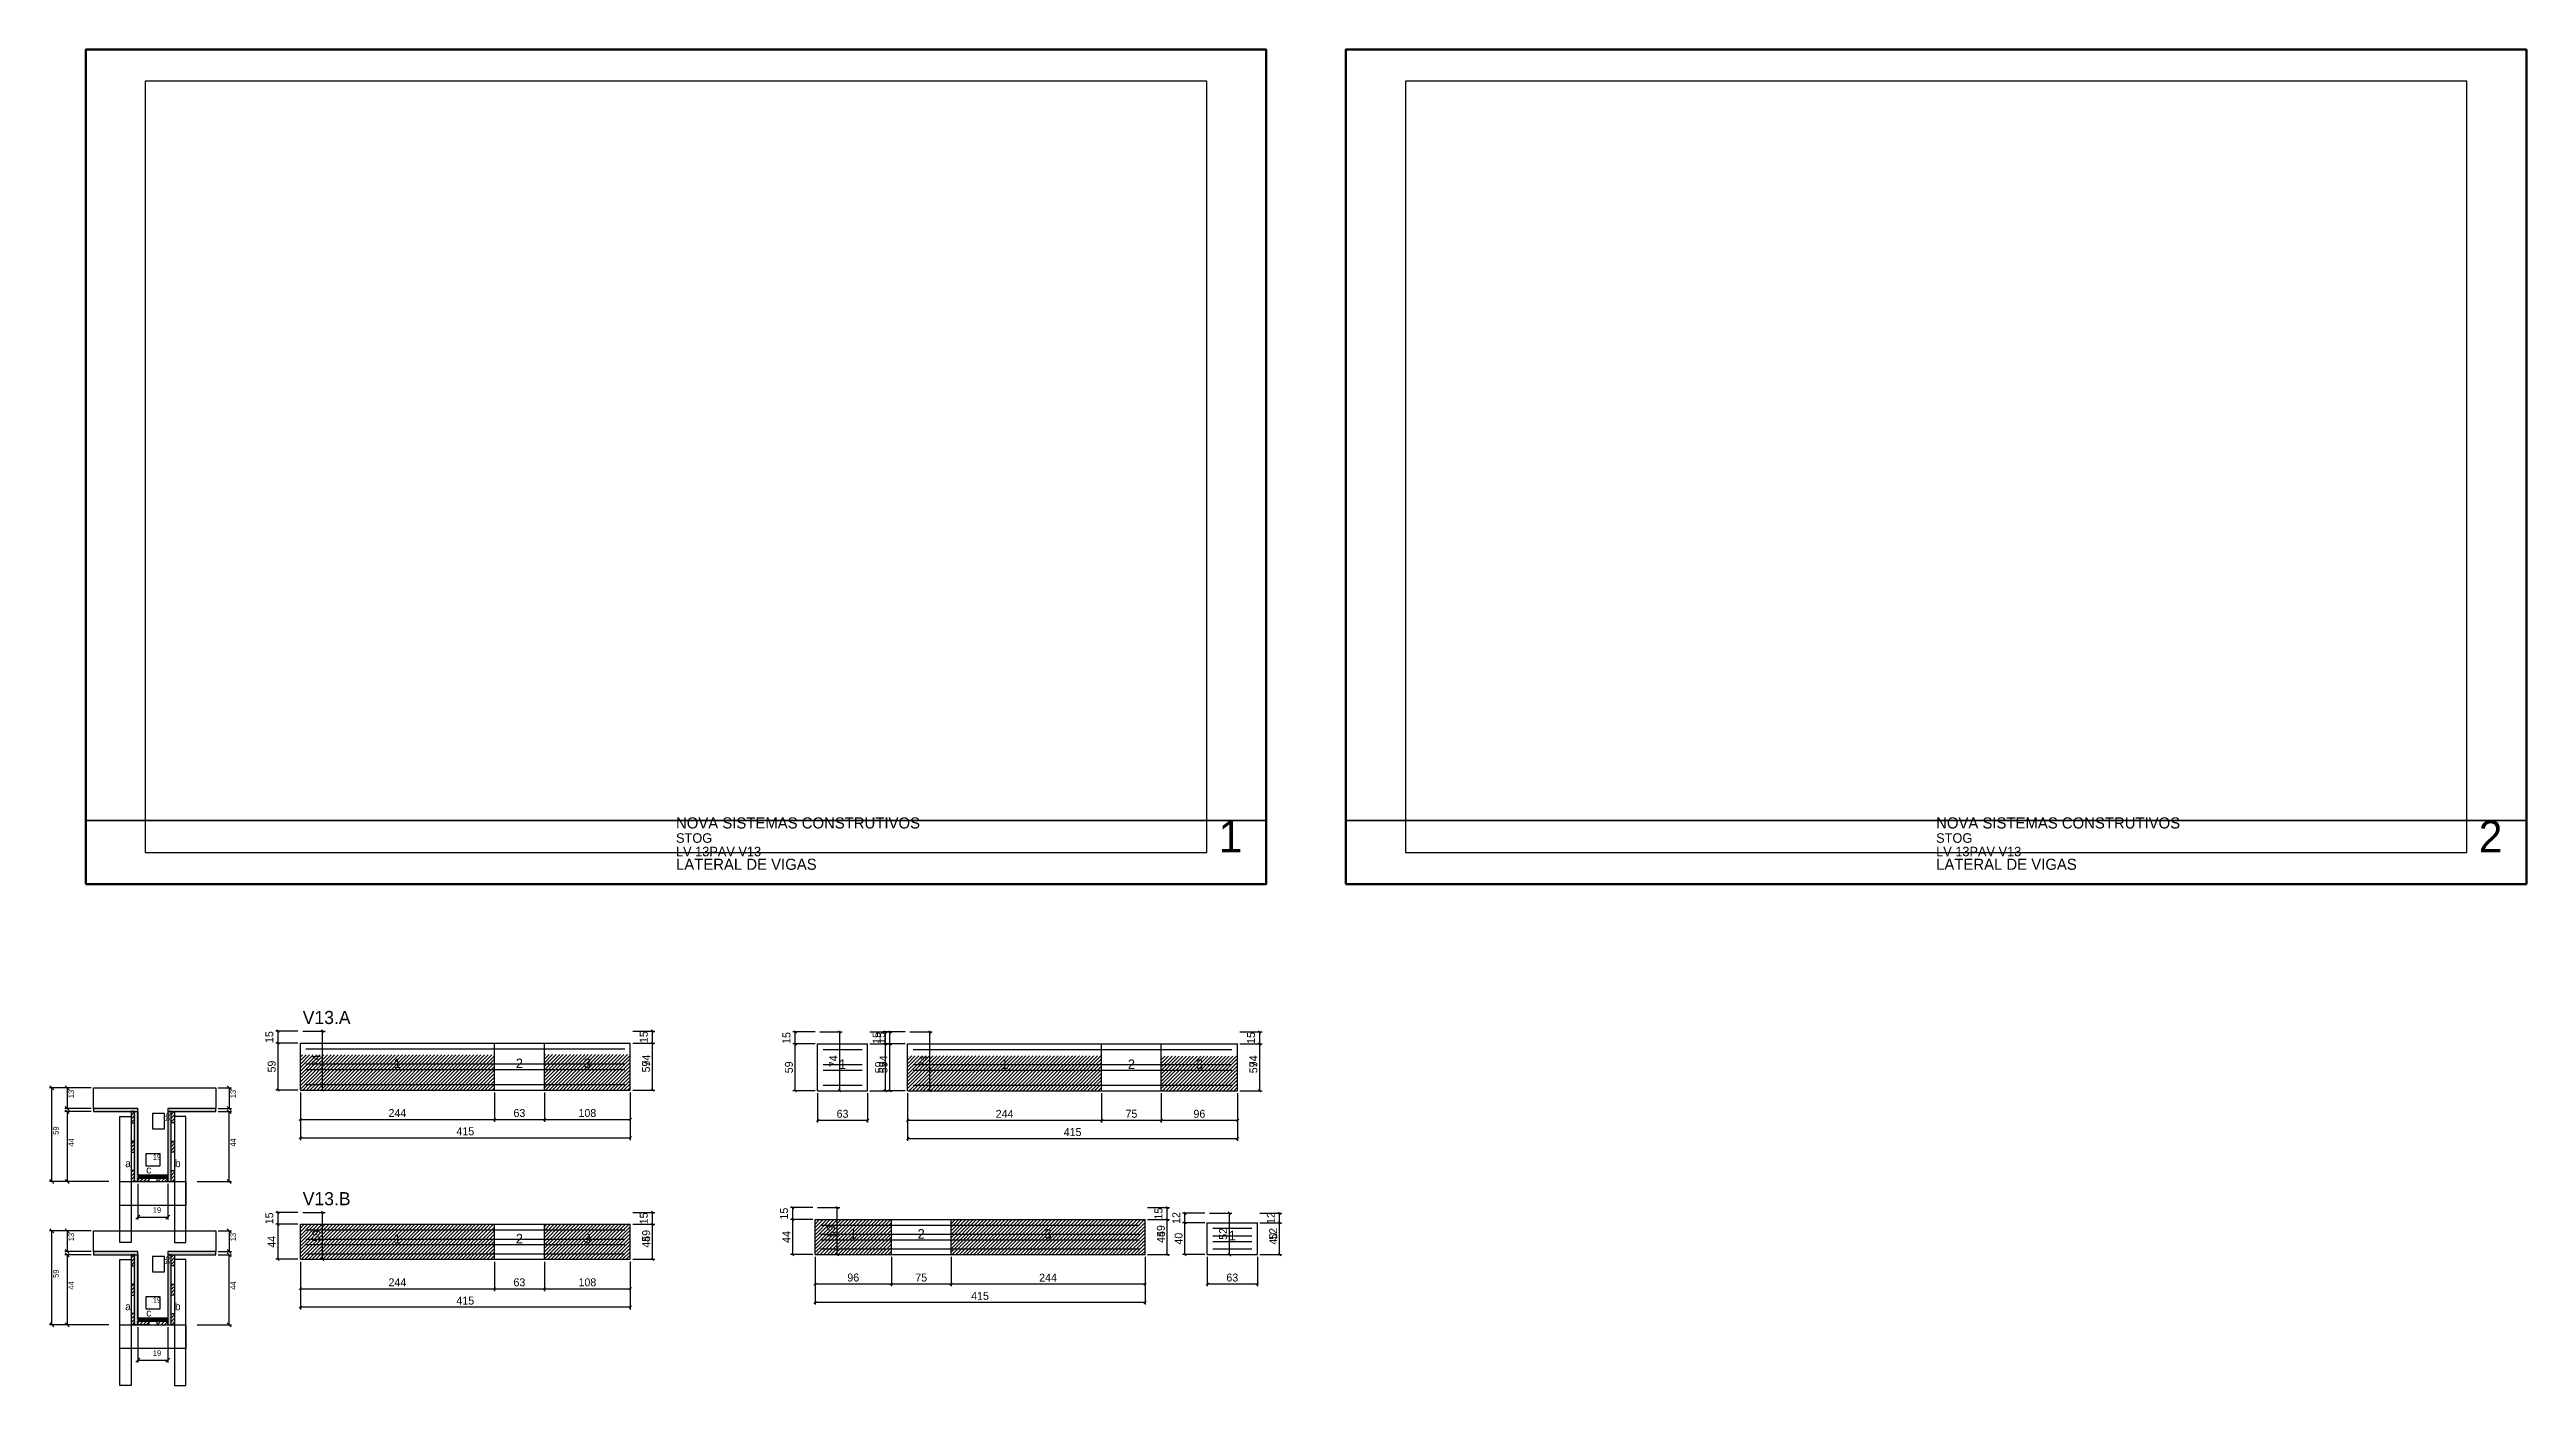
# Model space of a CAD drawing. Extents: x -9000 to 3070, y -431 to 1250.
# Drawn here: x -45 to 3070, y -431 to 1250 of the extents above.
import ezdxf
from ezdxf.enums import TextEntityAlignment as Align

# ---------------------------------------------------------------- set-up
doc = ezdxf.new("R2010")
doc.units = 0
for name, color, linetype in [('5', 5, 'Continuous'), ('CARIMBO', 255, 'Continuous'), ('CONCRETO', 251, 'Continuous'), ('COTA', 241, 'Continuous'), ('Cota Seção (2x)', 241, 'Continuous'), ('detalhes', 7, 'Continuous'), ('Folhas', 255, 'Continuous'), ('Hachura', 251, 'Continuous'), ('Madeira', 126, 'Continuous'), ('NOMENCLATURA', 7, 'Continuous'), ('Painéis', 200, 'Continuous'), ('Reaproveitamento', 251, 'Continuous'), ('SARR_2.2x7', 40, 'Continuous'), ('SARR_3.5x7', 81, 'Continuous')]:
    doc.layers.add(name, color=color, linetype=linetype)
doc.dimstyles.new('PAINEL', dxfattribs={"dimtxt": 10, "dimasz": 3, "dimexe": 3, "dimexo": 3, "dimgap": 3, "dimtad": 1, "dimblk": 'OBLIQUE', "dimblk1": 'OBLIQUE', "dimcen": 2.5, "dimclrd": 4, "dimclre": 4, "dimclrt": 240, "dimazin": 3, "dimtfac": 1, "dimtmove": 0, "dimatfit": 3})

# ---------------------------------------------------------------- blocks, each defined once
blk = doc.blocks.new('_OBLIQUE')
at = {"color": 0, "linetype": 'BYBLOCK'}
blk.add_line((-0.5, -0.5), (0.5, 0.5), dxfattribs=at)

msp = doc.modelspace()

# ---------------------------------------------------------------- hatches: boundary and pattern name
at = {"layer": 'Hachura'}
h = msp.add_hatch(color=7, dxfattribs=at)
h.dxf.hatch_style = 1
h.paths.add_polyline_path([(65.5, -86.25), (65.5, -82.25), (9.9, -82.25), (9.9, -86.25), (65.5, -86.25)])
h = msp.add_hatch(dxfattribs=at)
h.set_pattern_fill('ANSI31')
h.paths.add_polyline_path([(57.1, -100.25), (61.5, -100.25), (61.5, -86.25), (57.1, -86.25), (57.1, -100.25)])
h = msp.add_hatch(color=7, dxfattribs=at)
h.dxf.hatch_style = 1
h.paths.add_polyline_path([(61.5, -86.25), (65.5, -86.25), (65.5, -174.25), (61.5, -174.25), (61.5, -86.25)])
h = msp.add_hatch(color=7, dxfattribs=at)
h.dxf.hatch_style = 1
h.paths.add_polyline_path([(163.5, -86.25), (163.5, -82.25), (103.5, -82.25), (103.5, -86.25), (163.5, -86.25)])
h = msp.add_hatch(color=7, dxfattribs=at)
h.dxf.hatch_style = 1
h.paths.add_polyline_path([(107.5, -84.25), (103.5, -84.25), (103.5, -174.25), (107.5, -174.25), (107.5, -84.25)])
h = msp.add_hatch(dxfattribs=at)
h.set_pattern_fill('ANSI31')
h.paths.add_polyline_path([(111.9, -100.25), (107.5, -100.25), (107.5, -86.25), (111.9, -86.25), (111.9, -100.25)])
h = msp.add_hatch(dxfattribs=at)
h.set_pattern_fill('ANSI31')
h.paths.add_polyline_path([(57.1, -137.25), (61.5, -137.25), (61.5, -123.25), (57.1, -123.25), (57.1, -137.25)])
h = msp.add_hatch(dxfattribs=at)
h.set_pattern_fill('ANSI31')
h.paths.add_polyline_path([(111.9, -137.25), (107.5, -137.25), (107.5, -123.25), (111.9, -123.25), (111.9, -137.25)])
h = msp.add_hatch(dxfattribs=at)
h.set_pattern_fill('ANSI31')
h.paths.add_polyline_path([(57.1, -174.25), (61.5, -174.25), (61.5, -160.25), (57.1, -160.25), (57.1, -174.25)])
h = msp.add_hatch(color=7, dxfattribs=at)
h.dxf.hatch_style = 1
h.paths.add_polyline_path([(103.5, -169.85), (103.5, -166.25), (65.5, -166.25), (65.5, -169.85), (103.5, -169.85)])
h = msp.add_hatch(dxfattribs=at)
h.set_pattern_fill('ANSI31')
h.paths.add_polyline_path([(65.5, -174.25), (65.5, -169.85), (79.5, -169.85), (79.5, -174.25), (65.5, -174.25)])
h = msp.add_hatch(dxfattribs=at)
h.set_pattern_fill('ANSI31')
h.paths.add_polyline_path([(103.5, -174.25), (103.5, -169.85), (89.5, -169.85), (89.5, -174.25), (103.5, -174.25)])
h = msp.add_hatch(dxfattribs=at)
h.set_pattern_fill('ANSI31')
h.paths.add_polyline_path([(111.9, -174.25), (107.5, -174.25), (107.5, -160.25), (111.9, -160.25), (111.9, -174.25)])
h = msp.add_hatch(color=7, dxfattribs=at)
h.dxf.hatch_style = 1
h.paths.add_polyline_path([(65.5, -266.25), (65.5, -262.25), (9.9, -262.25), (9.9, -266.25), (65.5, -266.25)])
h = msp.add_hatch(dxfattribs=at)
h.set_pattern_fill('ANSI31')
h.paths.add_polyline_path([(57.1, -280.25), (61.5, -280.25), (61.5, -266.25), (57.1, -266.25), (57.1, -280.25)])
h = msp.add_hatch(color=7, dxfattribs=at)
h.dxf.hatch_style = 1
h.paths.add_polyline_path([(61.5, -266.25), (65.5, -266.25), (65.5, -354.25), (61.5, -354.25), (61.5, -266.25)])
h = msp.add_hatch(color=7, dxfattribs=at)
h.dxf.hatch_style = 1
h.paths.add_polyline_path([(163.5, -266.25), (163.5, -262.25), (103.5, -262.25), (103.5, -266.25), (163.5, -266.25)])
h = msp.add_hatch(color=7, dxfattribs=at)
h.dxf.hatch_style = 1
h.paths.add_polyline_path([(107.5, -264.25), (103.5, -264.25), (103.5, -354.25), (107.5, -354.25), (107.5, -264.25)])
h = msp.add_hatch(dxfattribs=at)
h.set_pattern_fill('ANSI31')
h.paths.add_polyline_path([(111.9, -280.25), (107.5, -280.25), (107.5, -266.25), (111.9, -266.25), (111.9, -280.25)])
h = msp.add_hatch(dxfattribs=at)
h.set_pattern_fill('ANSI31')
h.paths.add_polyline_path([(57.1, -317.25), (61.5, -317.25), (61.5, -303.25), (57.1, -303.25), (57.1, -317.25)])
h = msp.add_hatch(dxfattribs=at)
h.set_pattern_fill('ANSI31')
h.paths.add_polyline_path([(111.9, -317.25), (107.5, -317.25), (107.5, -303.25), (111.9, -303.25), (111.9, -317.25)])
h = msp.add_hatch(dxfattribs=at)
h.set_pattern_fill('ANSI31')
h.paths.add_polyline_path([(57.1, -354.25), (61.5, -354.25), (61.5, -340.25), (57.1, -340.25), (57.1, -354.25)])
h = msp.add_hatch(dxfattribs=at)
h.set_pattern_fill('ANSI31')
h.paths.add_polyline_path([(111.9, -354.25), (107.5, -354.25), (107.5, -340.25), (111.9, -340.25), (111.9, -354.25)])
h = msp.add_hatch(color=7, dxfattribs=at)
h.dxf.hatch_style = 1
h.paths.add_polyline_path([(103.5, -349.85), (103.5, -346.25), (65.5, -346.25), (65.5, -349.85), (103.5, -349.85)])
h = msp.add_hatch(dxfattribs=at)
h.set_pattern_fill('ANSI31')
h.paths.add_polyline_path([(65.5, -354.25), (65.5, -349.85), (79.5, -349.85), (79.5, -354.25), (65.5, -354.25)])
h = msp.add_hatch(dxfattribs=at)
h.set_pattern_fill('ANSI31')
h.paths.add_polyline_path([(103.5, -354.25), (103.5, -349.85), (89.5, -349.85), (89.5, -354.25), (103.5, -354.25)])
at = {"layer": 'Reaproveitamento'}
h = msp.add_hatch(dxfattribs=at)
h.set_pattern_fill('ANSI31')
h.paths.add_polyline_path([(270, -58.7), (514, -58.7), (514, -14.7), (270, -14.7)])
h = msp.add_hatch(dxfattribs=at)
h.set_pattern_fill('ANSI31')
h.paths.add_polyline_path([(577, -58.9), (685, -58.9), (685, -14.4), (577, -14.4)])
h = msp.add_hatch(dxfattribs=at)
h.set_pattern_fill('ANSI31')
h.paths.add_polyline_path([(1033.8, -60), (1277.8, -60), (1277.8, -16.2), (1033.8, -16.2)])
h = msp.add_hatch(dxfattribs=at)
h.set_pattern_fill('ANSI31')
h.paths.add_polyline_path([(1352.8, -60), (1448.8, -60), (1448.8, -16.4), (1352.8, -16.4)])
h = msp.add_hatch(dxfattribs=at)
h.set_pattern_fill('ANSI31')
h.paths.add_polyline_path([(270, -271.8), (514, -271.8), (514, -228), (270, -228)])
h = msp.add_hatch(dxfattribs=at)
h.set_pattern_fill('ANSI31')
h.paths.add_polyline_path([(577, -271.6), (685, -271.6), (685, -228), (577, -228)])
h = msp.add_hatch(dxfattribs=at)
h.set_pattern_fill('ANSI31')
h.paths.add_polyline_path([(917.4, -266), (1013.4, -266), (1013.4, -222.3), (917.4, -222.3)])
h = msp.add_hatch(dxfattribs=at)
h.set_pattern_fill('ANSI31')
h.paths.add_polyline_path([(1088.4, -266), (1332.4, -266), (1332.4, -222), (1088.4, -222)])

# ---------------------------------------------------------------- linework, layer by layer
at = {"layer": 'CARIMBO', "lineweight": 35}
for p, q in [((0, 280), (1485, 280)), ((1585, 280), (3070, 280))]:
    msp.add_line(p, q, dxfattribs=at)
at = {"layer": 'CONCRETO', "color": 251}
for points in [[(9.9, -82.25), (9.9, -56.25), (163.5, -56.25), (163.5, -82.25), (103.5, -82.25), (103.5, -166.25), (65.5, -166.25), (65.5, -82.25)], [(9.9, -262.25), (9.9, -236.25), (163.5, -236.25), (163.5, -262.25), (103.5, -262.25), (103.5, -346.25), (65.5, -346.25), (65.5, -262.25)]]:
    msp.add_lwpolyline(points, close=True, dxfattribs=at)
at = {"layer": 'COTA', "color": 4}
for p, q in [((6.9, -56.25), (-45.477, -56.25)), ((-42.477, -174.25), (-42.477, -56.25)), ((6.9, -56.25), (-26.157, -56.25)), ((-23.157, -56.25), (-23.157, -82.25)), ((166.5, -56.25), (183.372, -56.25)), ((180.372, -56.25), (180.372, -82.25)), ((6.9, -82.25), (-26.157, -82.25)), ((6.9, -86.25), (-26.157, -86.25)), ((-23.157, -86.25), (-23.157, -174.25)), ((166.5, -82.25), (183.372, -82.25)), ((166.5, -86.25), (183.372, -86.25)), ((180.372, -174.25), (180.372, -86.25)), ((28.9, -174.25), (-45.477, -174.25)), ((28.9, -174.25), (-26.157, -174.25)), ((65.5, -177.25), (65.5, -221.977)), ((103.5, -177.25), (103.5, -221.977)), ((140.1, -174.25), (183.372, -174.25)), ((6.9, -236.25), (-45.477, -236.25)), ((-42.477, -354.25), (-42.477, -236.25)), ((6.9, -236.25), (-26.157, -236.25)), ((-23.157, -236.25), (-23.157, -262.25)), ((65.5, -218.977), (103.5, -218.977)), ((166.5, -236.25), (183.372, -236.25)), ((180.372, -236.25), (180.372, -262.25)), ((6.9, -262.25), (-26.157, -262.25)), ((6.9, -266.25), (-26.157, -266.25)), ((-23.157, -266.25), (-23.157, -354.25)), ((166.5, -262.25), (183.372, -262.25)), ((166.5, -266.25), (183.372, -266.25)), ((180.372, -354.25), (180.372, -266.25)), ((28.9, -354.25), (-45.477, -354.25)), ((28.9, -354.25), (-26.157, -354.25)), ((65.5, -357.25), (65.5, -401.977)), ((103.5, -357.25), (103.5, -401.977)), ((140.1, -354.25), (183.372, -354.25)), ((65.5, -398.977), (103.5, -398.977))]:
    msp.add_line(p, q, dxfattribs=at)
at = {"layer": 'COTA'}
for points in [[(-39.977, -58.75), (-44.977, -53.75)], [(-20.657, -58.75), (-25.657, -53.75)], [(182.872, -58.75), (177.872, -53.75)], [(-25.657, -79.75), (-20.657, -84.75)], [(-20.657, -88.75), (-25.657, -83.75)], [(177.872, -79.75), (182.872, -84.75)], [(182.872, -88.75), (177.872, -83.75)], [(-44.977, -171.75), (-39.977, -176.75)], [(-25.657, -171.75), (-20.657, -176.75)], [(177.872, -171.75), (182.872, -176.75)], [(68, -216.477), (63, -221.477)], [(101, -221.477), (106, -216.477)], [(-39.977, -238.75), (-44.977, -233.75)], [(-20.657, -238.75), (-25.657, -233.75)], [(182.872, -238.75), (177.872, -233.75)], [(-25.657, -259.75), (-20.657, -264.75)], [(-20.657, -268.75), (-25.657, -263.75)], [(177.872, -259.75), (182.872, -264.75)], [(182.872, -268.75), (177.872, -263.75)], [(-44.977, -351.75), (-39.977, -356.75)], [(-25.657, -351.75), (-20.657, -356.75)], [(177.872, -351.75), (182.872, -356.75)], [(68, -396.477), (63, -401.477)], [(101, -401.477), (106, -396.477)]]:
    msp.add_lwpolyline(points, dxfattribs=at)
at = {"layer": 'Cota Seção (2x)', "color": 180}
for p, q in [((99, -88.583), (84, -88.583)), ((84, -88.583), (84, -107.917)), ((99, -107.917), (99, -88.583)), ((84, -107.917), (99, -107.917)), ((93.5, -139.25), (75.5, -139.25)), ((75.5, -139.25), (75.5, -154.25)), ((75.5, -154.25), (93.5, -154.25)), ((93.5, -154.25), (93.5, -139.25)), ((99, -268.583), (84, -268.583)), ((84, -268.583), (84, -287.917)), ((99, -287.917), (99, -268.583)), ((84, -287.917), (99, -287.917)), ((93.5, -319.25), (75.5, -319.25)), ((75.5, -319.25), (75.5, -334.25)), ((75.5, -334.25), (93.5, -334.25)), ((93.5, -334.25), (93.5, -319.25))]:
    msp.add_line(p, q, dxfattribs=at)
at = {"layer": 'Folhas', "lineweight": 50}
for points in [[(0, 200), (1485, 200), (1485, 1250), (0, 1250)], [(1585, 200), (3070, 200), (3070, 1250), (1585, 1250)]]:
    msp.add_lwpolyline(points, close=True, dxfattribs=at)
at = {"layer": 'Folhas', "lineweight": 25}
for points in [[(75, 240), (1410, 240), (1410, 1210), (75, 1210)], [(1660, 240), (2995, 240), (2995, 1210), (1660, 1210)]]:
    msp.add_lwpolyline(points, close=True, dxfattribs=at)
at = {"layer": 'Madeira', "color": 126}
for points in [[(57.1, -100.25), (61.5, -100.25), (61.5, -86.25), (57.1, -86.25)], [(111.9, -100.25), (107.5, -100.25), (107.5, -86.25), (111.9, -86.25)], [(57.1, -137.25), (61.5, -137.25), (61.5, -123.25), (57.1, -123.25)], [(111.9, -137.25), (107.5, -137.25), (107.5, -123.25), (111.9, -123.25)], [(57.1, -174.25), (61.5, -174.25), (61.5, -160.25), (57.1, -160.25)], [(65.5, -174.25), (65.5, -169.85), (79.5, -169.85), (79.5, -174.25)], [(103.5, -174.25), (103.5, -169.85), (89.5, -169.85), (89.5, -174.25)], [(111.9, -174.25), (107.5, -174.25), (107.5, -160.25), (111.9, -160.25)], [(57.1, -280.25), (61.5, -280.25), (61.5, -266.25), (57.1, -266.25)], [(111.9, -280.25), (107.5, -280.25), (107.5, -266.25), (111.9, -266.25)], [(57.1, -317.25), (61.5, -317.25), (61.5, -303.25), (57.1, -303.25)], [(111.9, -317.25), (107.5, -317.25), (107.5, -303.25), (111.9, -303.25)], [(57.1, -354.25), (61.5, -354.25), (61.5, -340.25), (57.1, -340.25)], [(111.9, -354.25), (107.5, -354.25), (107.5, -340.25), (111.9, -340.25)], [(65.5, -354.25), (65.5, -349.85), (79.5, -349.85), (79.5, -354.25)], [(103.5, -354.25), (103.5, -349.85), (89.5, -349.85), (89.5, -354.25)]]:
    msp.add_lwpolyline(points, close=True, dxfattribs=at)
at = {"layer": 'Painéis'}
for p, q in [((270, 0), (514, 0)), ((270, -59), (270, 0)), ((514, -59), (514, 0)), ((514, -59), (514, 0)), ((514, 0), (577, 0)), ((514, -59), (514, 0)), ((577, -59), (577, 0)), ((577, -59), (577, 0)), ((577, 0), (685, 0)), ((577, -59), (577, 0)), ((685, -59), (685, 0)), ((920.5, -1), (983.5, -1)), ((920.5, -60), (920.5, -1)), ((983.5, -60), (983.5, -1)), ((1033.8, -1), (1277.8, -1)), ((1033.8, -60), (1033.8, -1)), ((1277.8, -60), (1277.8, -1)), ((1277.8, -60), (1277.8, -1)), ((1277.8, -1), (1352.8, -1)), ((1277.8, -60), (1277.8, -1)), ((1352.8, -60), (1352.8, -1)), ((1352.8, -60), (1352.8, -1)), ((1352.8, -1), (1448.8, -1)), ((1352.8, -60), (1352.8, -1)), ((1448.8, -60), (1448.8, -1)), ((270, -59), (514, -59)), ((514, -59), (577, -59)), ((577, -59), (685, -59)), ((920.5, -60), (983.5, -60)), ((1033.8, -60), (1277.8, -60)), ((1277.8, -60), (1352.8, -60)), ((1352.8, -60), (1448.8, -60)), ((270, -228), (514, -228)), ((270, -272), (270, -228)), ((514, -272), (514, -228)), ((514, -272), (514, -228)), ((514, -228), (577, -228)), ((514, -272), (514, -228)), ((577, -272), (577, -228)), ((577, -272), (577, -228)), ((577, -228), (685, -228)), ((577, -272), (577, -228)), ((685, -272), (685, -228)), ((917.4, -222), (1013.4, -222)), ((917.4, -266), (917.4, -222)), ((1013.4, -266), (1013.4, -222)), ((1013.4, -266), (1013.4, -222)), ((1013.4, -222), (1088.4, -222)), ((1013.4, -266), (1013.4, -222)), ((1088.4, -266), (1088.4, -222)), ((1088.4, -266), (1088.4, -222)), ((1088.4, -222), (1332.4, -222)), ((1088.4, -266), (1088.4, -222)), ((1332.4, -266), (1332.4, -222)), ((1410.7, -226), (1473.7, -226)), ((1410.7, -266), (1410.7, -226)), ((1473.7, -266), (1473.7, -226)), ((270, -272), (514, -272)), ((514, -272), (577, -272)), ((577, -272), (685, -272)), ((917.4, -266), (1013.4, -266)), ((1013.4, -266), (1088.4, -266)), ((1088.4, -266), (1332.4, -266)), ((1410.7, -266), (1473.7, -266))]:
    msp.add_line(p, q, dxfattribs=at)
at = {"layer": 'Painéis', "color": 200}
for points in [[(65.5, -86.25), (65.5, -82.25), (9.9, -82.25), (9.9, -86.25)], [(61.5, -86.25), (65.5, -86.25), (65.5, -174.25), (61.5, -174.25)], [(163.5, -86.25), (163.5, -82.25), (103.5, -82.25), (103.5, -86.25)], [(107.5, -86.25), (103.5, -86.25), (103.5, -174.25), (107.5, -174.25)], [(103.5, -169.85), (103.5, -166.25), (65.5, -166.25), (65.5, -169.85)], [(65.5, -266.25), (65.5, -262.25), (9.9, -262.25), (9.9, -266.25)], [(61.5, -266.25), (65.5, -266.25), (65.5, -354.25), (61.5, -354.25)], [(163.5, -266.25), (163.5, -262.25), (103.5, -262.25), (103.5, -266.25)], [(107.5, -266.25), (103.5, -266.25), (103.5, -354.25), (107.5, -354.25)], [(103.5, -349.85), (103.5, -346.25), (65.5, -346.25), (65.5, -349.85)]]:
    msp.add_lwpolyline(points, close=True, dxfattribs=at)
at = {"layer": 'SARR_2.2x7'}
for points in [[(277, -7), (514, -7)], [(277, -7), (514, -7)], [(277, -26), (514, -26)], [(277, -26), (514, -26)], [(514, -7), (577, -7)], [(514, -7), (577, -7)], [(514, -26), (577, -26)], [(514, -26), (577, -26)], [(577, -7), (678, -7)], [(577, -7), (678, -7)], [(577, -26), (678, -26)], [(577, -26), (678, -26)], [(927.5, -8), (976.5, -8)], [(927.5, -8), (976.5, -8)], [(927.5, -27), (976.5, -27)], [(927.5, -27), (976.5, -27)], [(1040.8, -8), (1277.8, -8)], [(1040.8, -8), (1277.8, -8)], [(1040.8, -27), (1277.8, -27)], [(1040.8, -27), (1277.8, -27)], [(1277.8, -8), (1352.8, -8)], [(1277.8, -8), (1352.8, -8)], [(1277.8, -27), (1352.8, -27)], [(1277.8, -27), (1352.8, -27)], [(1352.8, -8), (1441.8, -8)], [(1352.8, -8), (1441.8, -8)], [(1352.8, -27), (1441.8, -27)], [(1352.8, -27), (1441.8, -27)], [(277, -33), (514, -33)], [(277, -33), (514, -33)], [(277, -52), (514, -52)], [(277, -52), (514, -52)], [(514, -33), (577, -33)], [(514, -33), (577, -33)], [(514, -52), (577, -52)], [(514, -52), (577, -52)], [(577, -33), (678, -33)], [(577, -33), (678, -33)], [(577, -52), (678, -52)], [(577, -52), (678, -52)], [(927.5, -34), (976.5, -34)], [(927.5, -34), (976.5, -34)], [(927.5, -53), (976.5, -53)], [(927.5, -53), (976.5, -53)], [(1040.8, -34), (1277.8, -34)], [(1040.8, -34), (1277.8, -34)], [(1040.8, -53), (1277.8, -53)], [(1040.8, -53), (1277.8, -53)], [(1277.8, -34), (1352.8, -34)], [(1277.8, -34), (1352.8, -34)], [(1277.8, -53), (1352.8, -53)], [(1277.8, -53), (1352.8, -53)], [(1352.8, -34), (1441.8, -34)], [(1352.8, -34), (1441.8, -34)], [(1352.8, -53), (1441.8, -53)], [(1352.8, -53), (1441.8, -53)], [(277, -235), (514, -235)], [(277, -235), (514, -235)], [(277, -246.5), (514, -246.5)], [(277, -246.5), (514, -246.5)], [(514, -235), (577, -235)], [(514, -235), (577, -235)], [(514, -246.5), (577, -246.5)], [(514, -246.5), (577, -246.5)], [(577, -235), (678, -235)], [(577, -235), (678, -235)], [(577, -246.5), (678, -246.5)], [(577, -246.5), (678, -246.5)], [(924.4, -229), (1013.4, -229)], [(924.4, -229), (1013.4, -229)], [(924.4, -240.5), (1013.4, -240.5)], [(924.4, -240.5), (1013.4, -240.5)], [(924.4, -247.5), (1013.4, -247.5)], [(924.4, -247.5), (1013.4, -247.5)], [(1013.4, -229), (1088.4, -229)], [(1013.4, -229), (1088.4, -229)], [(1013.4, -240.5), (1088.4, -240.5)], [(1013.4, -240.5), (1088.4, -240.5)], [(1013.4, -247.5), (1088.4, -247.5)], [(1013.4, -247.5), (1088.4, -247.5)], [(1088.4, -229), (1325.4, -229)], [(1088.4, -229), (1325.4, -229)], [(1088.4, -240.5), (1325.4, -240.5)], [(1088.4, -240.5), (1325.4, -240.5)], [(1088.4, -247.5), (1325.4, -247.5)], [(1088.4, -247.5), (1325.4, -247.5)], [(1417.7, -233), (1466.7, -233)], [(1417.7, -233), (1466.7, -233)], [(1417.7, -242.5), (1466.7, -242.5)], [(1417.7, -242.5), (1466.7, -242.5)], [(277, -253.5), (514, -253.5)], [(277, -253.5), (514, -253.5)], [(277, -265), (514, -265)], [(277, -265), (514, -265)], [(514, -253.5), (577, -253.5)], [(514, -253.5), (577, -253.5)], [(514, -265), (577, -265)], [(514, -265), (577, -265)], [(577, -253.5), (678, -253.5)], [(577, -253.5), (678, -253.5)], [(577, -265), (678, -265)], [(577, -265), (678, -265)], [(924.4, -259), (1013.4, -259)], [(924.4, -259), (1013.4, -259)], [(1013.4, -259), (1088.4, -259)], [(1013.4, -259), (1088.4, -259)], [(1088.4, -259), (1325.4, -259)], [(1088.4, -259), (1325.4, -259)], [(1417.7, -249.5), (1466.7, -249.5)], [(1417.7, -249.5), (1466.7, -249.5)], [(1417.7, -259), (1466.7, -259)], [(1417.7, -259), (1466.7, -259)]]:
    msp.add_lwpolyline(points, dxfattribs=at)
at = {"layer": 'SARR_3.5x7', "color": 81}
for points in [[(43.1, -92.25), (57.1, -92.25), (57.1, -250.728), (43.1, -250.728)], [(125.9, -92.25), (111.9, -92.25), (111.9, -250.728), (125.9, -250.728)], [(43.1, -174.25), (125.9, -174.25), (125.9, -204.308), (43.1, -204.308)], [(43.1, -272.25), (57.1, -272.25), (57.1, -430.728), (43.1, -430.728)], [(125.9, -272.25), (111.9, -272.25), (111.9, -430.728), (125.9, -430.728)], [(43.1, -354.25), (125.9, -354.25), (125.9, -384.308), (43.1, -384.308)]]:
    msp.add_lwpolyline(points, close=True, dxfattribs=at)

# ---------------------------------------------------------------- texts
at = {"layer": '5'}
for s, p in [('1', (392, -25.5)), ('2', (545.5, -25.5)), ('3', (631, -25.5)), ('1', (952, -26.5)), ('1', (1155.8, -26.5)), ('2', (1315.3, -26.5)), ('3', (1400.8, -26.5)), ('1', (392, -246)), ('2', (545.5, -246)), ('3', (631, -246)), ('1', (965.4, -240)), ('2', (1050.9, -240)), ('3', (1210.4, -240)), ('1', (1442.2, -242))]:
    msp.add_text(s, height=12, dxfattribs=at).set_placement(p, align=Align.MIDDLE_CENTER)
at = {"layer": 'CARIMBO'}
for s, height, p in [('NOVA SISTEMAS CONSTRUTIVOS', 14, (742.5, 270)), ('NOVA SISTEMAS CONSTRUTIVOS', 14, (2327.5, 270)), ('2', 40, (3010, 240)), ('STOG', 12, (742.5, 252)), ('1', 40, (1425, 240)), ('STOG', 12, (2327.5, 252)), ('LV 13PAV V13', 12, (742.5, 235)), ('LATERAL DE VIGAS', 14, (742.5, 218)), ('LV 13PAV V13', 12, (2327.5, 235)), ('LATERAL DE VIGAS', 14, (2327.5, 218))]:
    msp.add_text(s, height=height, dxfattribs=at).set_placement(p)
at = {"layer": 'COTA', "color": 1}
for s, p in [('13', (-14.657, -69.25)), ('13', (188.872, -69.25)), ('59', (-33.977, -115.25)), ('44', (-14.657, -130.25)), ('44', (188.872, -130.25)), ('13', (-14.657, -249.25)), ('13', (188.872, -249.25)), ('59', (-33.977, -295.25)), ('44', (-14.657, -310.25)), ('44', (188.872, -310.25))]:
    msp.add_text(s, height=7, rotation=90, dxfattribs=at).set_placement(p)
for p in [(84.5, -213.477), (84.5, -393.477)]:
    msp.add_text('19', height=7, dxfattribs=at).set_placement(p)
at = {"layer": 'Cota Seção (2x)', "color": 1}
for p in [(105.5, -98.25), (105.5, -278.25)]:
    msp.add_text('55', height=7, rotation=90, dxfattribs=at).set_placement(p)
for p in [(84.5, -146.75), (84.5, -326.75)]:
    msp.add_text('19', height=7, dxfattribs=at).set_placement(p)
at = {"layer": 'detalhes', "color": 4}
for s, p in [('a', (49.671, -156.049)), ('b', (112.214, -156.06)), ('c', (76.1, -164.014)), ('a', (49.671, -336.049)), ('c', (76.1, -344.014)), ('b', (112.214, -336.06))]:
    msp.add_text(s, height=9.6, dxfattribs=at).set_placement(p)
at = {"layer": 'NOMENCLATURA'}
for s, p in [('V13.A', (273, 24)), ('V13.B', (273, -204))]:
    msp.add_text(s, height=16.5, dxfattribs=at).set_placement(p)

# ---------------------------------------------------------------- dimensions: what is measured, and where the dimension line sits
at = {"layer": 'COTA'}
for base, p1, p2 in [((242, 0), (270, 0), (270, 15)), ((242, -59), (270, -59), (270, 0)), ((298, -59), (270, -59), (270, 15)), ((713, -59), (685, -59), (685, 15)), ((713, 0), (685, 0), (685, 15)), ((713, -59), (685, -59), (685, 0)), ((892.5, -1), (920.5, -1), (920.5, 14)), ((892.5, -60), (920.5, -60), (920.5, -1)), ((948.5, -60), (920.5, -60), (920.5, 14)), ((1011.5, -60), (983.5, -60), (983.5, 14)), ((1011.5, -1), (983.5, -1), (983.5, 14)), ((1011.5, -60), (983.5, -60), (983.5, -1)), ((1005.8, -1), (1033.8, -1), (1033.8, 14)), ((1005.8, -60), (1033.8, -60), (1033.8, -1)), ((1061.8, -60), (1033.8, -60), (1033.8, 14)), ((1476.8, -60), (1448.8, -60), (1448.8, 14)), ((1476.8, -1), (1448.8, -1), (1448.8, 14)), ((1476.8, -60), (1448.8, -60), (1448.8, -1)), ((242, -228), (270, -228), (270, -213)), ((298, -272), (270, -272), (270, -213)), ((713, -272), (685, -272), (685, -213)), ((713, -228), (685, -228), (685, -213)), ((889.4, -222), (917.4, -222), (917.4, -207)), ((945.4, -266), (917.4, -266), (917.4, -207)), ((1360.4, -266), (1332.4, -266), (1332.4, -207)), ((1360.4, -222), (1332.4, -222), (1332.4, -207)), ((1382.7, -226), (1410.7, -226), (1410.7, -214)), ((1438.7, -266), (1410.7, -266), (1410.7, -214)), ((1501.7, -226), (1473.7, -226), (1473.7, -214)), ((1501.7, -266), (1473.7, -266), (1473.7, -214)), ((242, -272), (270, -272), (270, -228)), ((713, -272), (685, -272), (685, -228)), ((889.4, -266), (917.4, -266), (917.4, -222)), ((1360.4, -266), (1332.4, -266), (1332.4, -222)), ((1382.7, -266), (1410.7, -266), (1410.7, -226)), ((1501.7, -266), (1473.7, -266), (1473.7, -226))]:
    msp.add_linear_dim(base=base, p1=p1, p2=p2, angle=90, dimstyle='PAINEL', dxfattribs=at).render()
for base, p1, p2 in [((270, -96), (270, -59), (514, -59)), ((270, -119), (270, -59), (685, -59)), ((514, -96), (514, -59), (577, -59)), ((577, -96), (577, -59), (685, -59)), ((920.5, -97), (920.5, -60), (983.5, -60)), ((1033.8, -97), (1033.8, -60), (1277.8, -60)), ((1033.8, -120), (1033.8, -60), (1448.8, -60)), ((1277.8, -97), (1277.8, -60), (1352.8, -60)), ((1352.8, -97), (1352.8, -60), (1448.8, -60)), ((270, -309), (270, -272), (514, -272)), ((270, -332), (270, -272), (685, -272)), ((514, -309), (514, -272), (577, -272)), ((577, -309), (577, -272), (685, -272)), ((917.4, -303), (917.4, -266), (1013.4, -266)), ((917.4, -326), (917.4, -266), (1332.4, -266)), ((1013.4, -303), (1013.4, -266), (1088.4, -266)), ((1088.4, -303), (1088.4, -266), (1332.4, -266)), ((1410.7, -303), (1410.7, -266), (1473.7, -266))]:
    msp.add_linear_dim(base=base, p1=p1, p2=p2, dimstyle='PAINEL', dxfattribs=at).render()

doc.saveas('drawing.dxf')
